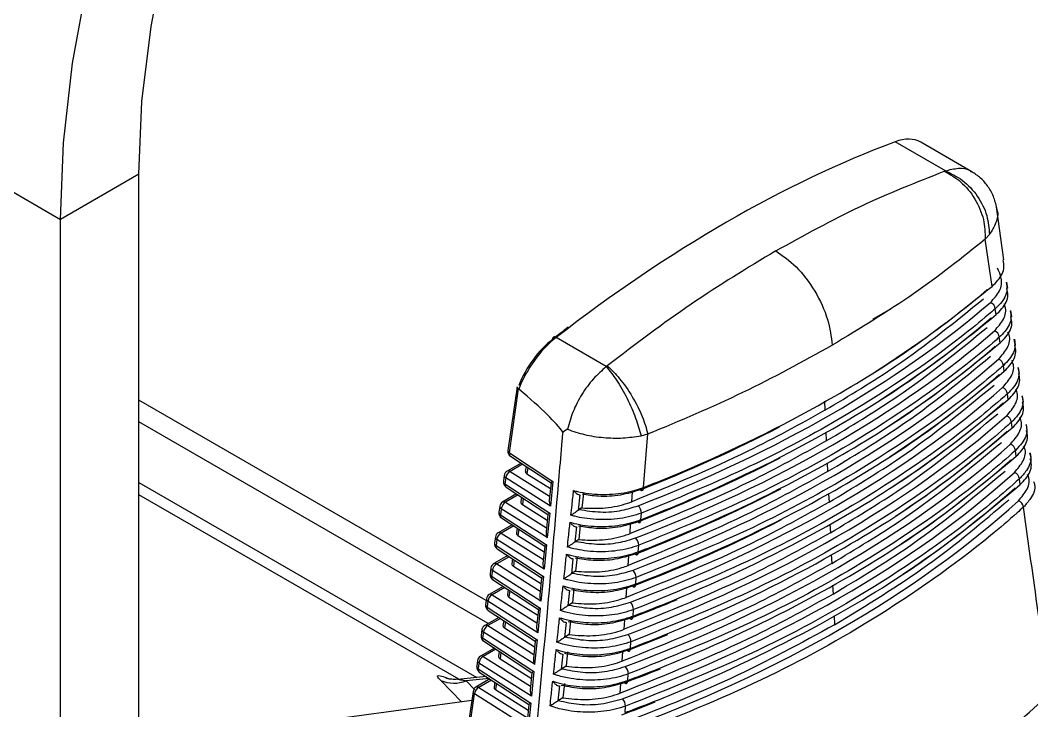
# Model space of a CAD drawing. Extents: x 16.7 to 113.1, y 4.5 to 84.5.
# Drawn here: x 79.885 to 81.601, y 14.494 to 15.666 of the extents above; entities that cross this region are included whole.
import ezdxf

# ---------------------------------------------------------------- set-up
doc = ezdxf.new("R2010")
doc.units = 0
doc.header["$MEASUREMENT"] = 0
doc.layers.add('OBJECT', color=7, linetype='CONTINUOUS')

msp = doc.modelspace()

# ---------------------------------------------------------------- linework, layer by layer
at = {"layer": 'OBJECT'}
for p, q in [((79.0698, 15.8382), (79.9537, 15.3279)), ((81.4546, 15.4102), (81.3693, 15.4595)), ((81.4995, 15.4088), (81.4128, 15.4588)), ((81.4528, 15.4096), (81.4546, 15.4102)), ((80.0866, 15.4047), (79.9537, 15.3279)), ((80.0866, 8.0781), (80.0866, 15.4047)), ((81.5539, 15.2592), (81.5416, 15.3493)), ((79.9537, 8.0014), (79.9537, 15.3279)), ((81.5292, 15.302), (81.5223, 15.2942)), ((81.5338, 15.2143), (81.5223, 15.2942)), ((81.5605, 15.211), (81.5591, 15.2214)), ((81.3627, 15.176), (81.3313, 15.1578)), ((81.5407, 15.1663), (81.5393, 15.1761)), ((81.5671, 15.1628), (81.5657, 15.1731)), ((80.8794, 15.0782), (80.7942, 15.1274)), ((81.5475, 15.1182), (81.5461, 15.128)), ((81.5737, 15.1145), (81.5723, 15.1249)), ((80.8811, 15.0796), (80.8794, 15.0782)), ((81.5544, 15.0702), (81.553, 15.0799)), ((81.5803, 15.0663), (81.5789, 15.0766)), ((80.7281, 15.0439), (80.7125, 14.9358)), ((80.715, 14.9316), (80.7307, 15.0402)), ((80.7307, 15.0402), (80.7309, 15.04)), ((80.6756, 14.6812), (80.0866, 15.0212)), ((81.2496, 15.0192), (81.2503, 15.004)), ((81.5613, 15.0221), (81.5599, 15.0319)), ((81.5869, 15.0181), (81.5855, 15.0283)), ((80.679, 14.6423), (80.0866, 14.9843)), ((81.5681, 14.9741), (81.5667, 14.9838)), ((80.8134, 14.9718), (80.8054, 14.9671)), ((81.2519, 14.9669), (81.2526, 14.952)), ((81.5936, 14.9699), (81.5922, 14.9801)), ((80.9383, 14.9609), (80.9499, 14.9638)), ((80.9426, 14.8731), (80.9499, 14.9638)), ((80.715, 14.9316), (80.7888, 14.8833)), ((81.5749, 14.9261), (81.5735, 14.9358)), ((81.6002, 14.9216), (81.5988, 14.9318)), ((80.7347, 14.9144), (80.7112, 14.9008)), ((80.7374, 14.9126), (80.7162, 14.9004)), ((80.7169, 14.926), (80.7856, 14.8811)), ((81.2542, 14.9146), (81.2549, 14.9)), ((80.7162, 14.9004), (80.7833, 14.8581)), ((80.7432, 14.9088), (80.742, 14.9007)), ((80.7461, 14.9069), (80.7445, 14.8964)), ((80.7445, 14.8964), (80.7846, 14.8712)), ((80.0866, 14.8815), (80.6598, 14.5506)), ((80.7063, 14.8936), (80.7049, 14.8835)), ((80.7089, 14.8893), (80.7074, 14.8792)), ((80.7074, 14.8792), (80.7834, 14.8296)), ((80.7846, 14.8416), (80.7089, 14.8893)), ((80.7856, 14.8811), (80.7827, 14.8515)), ((80.7888, 14.8833), (80.7846, 14.8416)), ((81.5817, 14.8781), (81.5803, 14.8878)), ((80.7272, 14.862), (80.7037, 14.8485)), ((80.7093, 14.8737), (80.7802, 14.8273)), ((80.8405, 14.8628), (80.838, 14.8383)), ((80.9229, 14.8489), (80.9239, 14.8657)), ((81.2566, 14.8623), (81.2572, 14.848)), ((80.629, 14.5477), (80.0866, 14.8608)), ((80.7299, 14.8603), (80.7086, 14.848)), ((80.7086, 14.848), (80.7779, 14.8044)), ((80.7356, 14.8565), (80.7344, 14.8484)), ((80.7385, 14.8546), (80.737, 14.8441)), ((80.737, 14.8441), (80.7793, 14.8175)), ((80.8345, 14.8603), (80.8317, 14.8344)), ((80.6988, 14.8413), (80.6973, 14.8312)), ((80.7013, 14.837), (80.6998, 14.8269)), ((80.6998, 14.8269), (80.778, 14.7758)), ((80.7793, 14.7879), (80.7013, 14.837)), ((80.7803, 14.8274), (80.7773, 14.7978)), ((80.7834, 14.8296), (80.7793, 14.7879)), ((80.838, 14.8383), (80.8335, 14.8357)), ((80.9382, 14.8185), (80.9391, 14.8296)), ((80.7196, 14.8097), (80.6961, 14.7961)), ((80.7017, 14.8214), (80.7749, 14.7736)), ((80.9197, 14.7948), (80.9207, 14.8115)), ((81.2588, 14.8107), (81.2595, 14.7961)), ((80.7223, 14.808), (80.701, 14.7957)), ((80.701, 14.7957), (80.7726, 14.7506)), ((80.7281, 14.8042), (80.7269, 14.796)), ((80.7309, 14.8023), (80.7294, 14.7917)), ((80.8286, 14.8062), (80.8259, 14.7804)), ((80.8351, 14.809), (80.8326, 14.7846)), ((80.6912, 14.7889), (80.6897, 14.7789)), ((80.6937, 14.7846), (80.6923, 14.7746)), ((80.7739, 14.7342), (80.6937, 14.7846)), ((80.7294, 14.7917), (80.7739, 14.7637)), ((80.778, 14.7758), (80.7739, 14.7342)), ((80.8326, 14.7846), (80.8276, 14.7816)), ((80.6923, 14.7746), (80.7727, 14.7221)), ((80.6942, 14.7691), (80.7695, 14.7199)), ((80.7749, 14.7737), (80.7719, 14.7441)), ((80.9337, 14.7639), (80.9347, 14.775)), ((81.2611, 14.7591), (81.2618, 14.7441)), ((80.7121, 14.7574), (80.6885, 14.7438)), ((80.7148, 14.7556), (80.6934, 14.7433)), ((80.6934, 14.7433), (80.7672, 14.6969)), ((80.7205, 14.7519), (80.7193, 14.7437)), ((80.7233, 14.75), (80.7218, 14.7394)), ((80.8228, 14.7522), (80.8201, 14.7265)), ((80.8297, 14.7553), (80.8273, 14.7308)), ((80.9165, 14.7407), (80.9175, 14.7572)), ((80.6836, 14.7366), (80.6822, 14.7266)), ((80.6861, 14.7323), (80.6847, 14.7223)), ((80.7685, 14.6804), (80.6861, 14.7323)), ((80.7218, 14.7394), (80.7685, 14.71)), ((80.8273, 14.7308), (80.8217, 14.7276)), ((80.6847, 14.7223), (80.7673, 14.6684)), ((80.6866, 14.7168), (80.7641, 14.6661)), ((80.7695, 14.7199), (80.7665, 14.6903)), ((80.7727, 14.7221), (80.7685, 14.6804)), ((80.9293, 14.7093), (80.9302, 14.7204)), ((81.2634, 14.7075), (81.2641, 14.6921)), ((80.7046, 14.7051), (80.6809, 14.6914)), ((80.7072, 14.7033), (80.6859, 14.691)), ((80.6859, 14.691), (80.7618, 14.6432)), ((80.7129, 14.6996), (80.7117, 14.6913)), ((80.7158, 14.6977), (80.7142, 14.687)), ((80.8171, 14.6982), (80.8143, 14.6726)), ((80.8243, 14.7016), (80.8219, 14.6771)), ((80.9132, 14.6866), (80.9142, 14.703)), ((80.676, 14.6842), (80.6746, 14.6743)), ((80.6785, 14.6799), (80.6771, 14.67)), ((80.7631, 14.6267), (80.6785, 14.6799)), ((80.7142, 14.687), (80.7631, 14.6563)), ((80.8219, 14.6771), (80.8158, 14.6736)), ((80.6771, 14.67), (80.7619, 14.6146)), ((80.679, 14.6645), (80.7587, 14.6124)), ((80.7641, 14.6662), (80.7611, 14.6366)), ((80.7673, 14.6684), (80.7631, 14.6267)), ((80.9248, 14.6547), (80.9257, 14.6658)), ((81.2657, 14.656), (81.2664, 14.6401)), ((80.697, 14.6527), (80.6733, 14.6391)), ((80.6997, 14.651), (80.6783, 14.6386)), ((80.6783, 14.6386), (80.7564, 14.5894)), ((80.7053, 14.6473), (80.7041, 14.639)), ((80.7082, 14.6454), (80.7066, 14.6347)), ((80.8113, 14.6442), (80.8086, 14.6187)), ((80.8189, 14.6478), (80.8165, 14.6234)), ((80.9099, 14.6324), (80.9109, 14.6487)), ((80.6685, 14.6319), (80.667, 14.622)), ((80.671, 14.6276), (80.6695, 14.6177)), ((80.7577, 14.573), (80.671, 14.6276)), ((80.7066, 14.6347), (80.7577, 14.6025)), ((80.8165, 14.6234), (80.8099, 14.6196)), ((80.6695, 14.6177), (80.7565, 14.5609)), ((80.6715, 14.6122), (80.7533, 14.5587)), ((80.7587, 14.6125), (80.7558, 14.5829)), ((80.7619, 14.6146), (80.7577, 14.573)), ((80.9203, 14.6002), (80.9212, 14.6112)), ((80.6895, 14.6004), (80.6658, 14.5867)), ((80.6922, 14.5987), (80.6707, 14.5863)), ((80.6978, 14.595), (80.6965, 14.5866)), ((80.7006, 14.5931), (80.6991, 14.5823)), ((80.8056, 14.5902), (80.8029, 14.5648)), ((80.8136, 14.5941), (80.8111, 14.5696)), ((80.9065, 14.5783), (80.9075, 14.5945)), ((80.6609, 14.5795), (80.6595, 14.5697)), ((80.6634, 14.5752), (80.662, 14.5654)), ((80.7523, 14.5192), (80.6634, 14.5752)), ((80.6707, 14.5863), (80.751, 14.5357)), ((80.6991, 14.5823), (80.7523, 14.5488)), ((80.8111, 14.5696), (80.8041, 14.5656)), ((80.6757, 14.5522), (80.6276, 14.5475)), ((80.662, 14.5654), (80.7511, 14.5072)), ((80.6639, 14.5599), (80.748, 14.5049)), ((80.7533, 14.5587), (80.7504, 14.5291)), ((80.7565, 14.5609), (80.7523, 14.5192)), ((80.9158, 14.5456), (80.9167, 14.5566)), ((80.634, 14.5091), (80.5984, 14.5458)), ((80.681, 14.5487), (80.6418, 14.5449)), ((80.6418, 14.5449), (80.6564, 14.5296)), ((80.6819, 14.5481), (80.6582, 14.5344)), ((80.6846, 14.5463), (80.6631, 14.5339)), ((80.6902, 14.5427), (80.689, 14.5343)), ((80.6931, 14.5408), (80.6915, 14.53)), ((80.7999, 14.5363), (80.7972, 14.5109)), ((80.8082, 14.5404), (80.8057, 14.5159)), ((80.903, 14.5241), (80.9041, 14.5403)), ((80.6533, 14.5271), (80.6034, 14.1822)), ((80.6059, 14.1781), (80.6558, 14.5229)), ((80.747, 14.4655), (80.6558, 14.5229)), ((80.6631, 14.5339), (80.7456, 14.482)), ((80.6915, 14.53), (80.747, 14.4951)), ((80.651, 14.5115), (80.327, 14.4673)), ((80.748, 14.505), (80.745, 14.4754)), ((80.7511, 14.5072), (80.747, 14.4655)), ((80.8057, 14.5159), (80.7983, 14.5116)), ((80.9112, 14.4911), (80.9122, 14.5021))]:
    msp.add_line(p, q, dxfattribs=at)
at = {"layer": 'OBJECT', "flags": 128}
for points in [[(79.9537, 15.3279), (79.9588, 15.458), (79.974, 15.5929), (79.9992, 15.7314), (80.0343, 15.8724), (80.0788, 16.0145), (80.1325, 16.1567), (80.1948, 16.2977), (80.2652, 16.4363), (80.3432, 16.5713), (80.428, 16.7016), (80.5189, 16.8261), (80.6152, 16.9437), (80.7161, 17.0533), (80.8206, 17.1541), (80.9279, 17.2452), (81.0371, 17.3258), (81.1473, 17.3953)], [(80.0866, 15.4047), (80.0917, 15.5277), (80.107, 15.6554), (80.1323, 15.7866), (80.1673, 15.92), (80.2119, 16.0543), (80.2654, 16.1883), (80.3274, 16.3207), (80.3973, 16.4501), (80.4744, 16.5753), (80.558, 16.6952), (80.6473, 16.8085), (80.7414, 16.9142), (80.8394, 17.0113), (80.9403, 17.0988), (81.0433, 17.1759), (81.1473, 17.2418)], [(80.7942, 15.1274), (80.7929, 15.1281), (80.7917, 15.1284), (80.7906, 15.1285), (80.7897, 15.1283), (80.789, 15.1277), (80.7885, 15.1269), (80.7883, 15.1259), (80.7884, 15.1246)], [(80.9371, 14.8692), (80.9382, 14.8684), (80.9393, 14.868), (80.9403, 14.868), (80.9411, 14.8683), (80.9418, 14.869), (80.9423, 14.8701), (80.9426, 14.8715), (80.9426, 14.8731)], [(80.9327, 14.8146), (80.9338, 14.8138), (80.9349, 14.8134), (80.9359, 14.8134), (80.9367, 14.8137), (80.9374, 14.8145), (80.9379, 14.8155), (80.9381, 14.8169), (80.9382, 14.8185)], [(80.9283, 14.76), (80.9294, 14.7593), (80.9304, 14.7588), (80.9314, 14.7588), (80.9323, 14.7592), (80.9329, 14.7599), (80.9334, 14.7609), (80.9337, 14.7623), (80.9337, 14.7639)], [(80.9238, 14.7055), (80.9249, 14.7047), (80.926, 14.7043), (80.927, 14.7042), (80.9278, 14.7046), (80.9285, 14.7053), (80.929, 14.7063), (80.9292, 14.7077), (80.9293, 14.7093)], [(80.9194, 14.6509), (80.9205, 14.6501), (80.9215, 14.6497), (80.9225, 14.6497), (80.9233, 14.65), (80.924, 14.6507), (80.9245, 14.6518), (80.9247, 14.6531), (80.9248, 14.6547)], [(80.9149, 14.5964), (80.916, 14.5956), (80.917, 14.5952), (80.918, 14.5951), (80.9188, 14.5955), (80.9195, 14.5962), (80.92, 14.5972), (80.9202, 14.5986), (80.9203, 14.6002)], [(80.6053, 14.5514), (80.6118, 14.5491), (80.6142, 14.5482)], [(80.9104, 14.5418), (80.9115, 14.5411), (80.9125, 14.5406), (80.9135, 14.5406), (80.9143, 14.5409), (80.915, 14.5416), (80.9155, 14.5427), (80.9157, 14.544), (80.9158, 14.5456)]]:
    msp.add_lwpolyline(points, dxfattribs=at)
at = {"layer": 'OBJECT'}
for centre, radius, start, end in [((81.5259, 15.1746), 0.0134, 6.4054, 67.5871), ((81.5328, 15.1265), 0.0134, 6.4382, 67.7634), ((81.5397, 15.0784), 0.0134, 6.471, 67.9393), ((81.5466, 15.0304), 0.0133, 6.5032, 68.1142), ((81.5535, 14.9823), 0.0133, 6.5364, 68.2877), ((80.7224, 14.9344), 0.01, 171.7621, 236.8281), ((80.7172, 14.9357), 0.00473, 178.9421, 242.0967), ((80.7203, 14.9303), 0.00551, 166.9684, 231.0789), ((81.5603, 14.9343), 0.0133, 6.5687, 68.4609), ((80.7162, 14.8922), 0.01, 119.9973, 171.7621), ((80.7236, 14.8875), 0.0149, 119.9838, 172.9424), ((80.7133, 14.8964), 0.00492, 54.4127, 114.9489), ((81.5671, 14.8863), 0.0133, 6.6006, 68.634), ((80.7148, 14.8821), 0.01, 171.7621, 236.8281), ((80.7095, 14.8833), 0.00458, 177.7691, 243.27), ((80.7109, 14.8934), 0.00458, 177.7592, 243.2786), ((80.7126, 14.8779), 0.00536, 165.9401, 232.1069), ((80.7087, 14.8398), 0.01, 119.9973, 171.7621), ((80.716, 14.8352), 0.0149, 119.9833, 172.9419), ((80.7057, 14.844), 0.00492, 54.4106, 114.9492), ((81.5739, 14.8383), 0.0132, 6.632, 68.8066), ((80.7072, 14.8298), 0.01, 171.7621, 236.8281), ((80.7019, 14.831), 0.00458, 177.769, 243.2699), ((80.7033, 14.8411), 0.00458, 177.7588, 243.2786), ((80.705, 14.8256), 0.00536, 165.94, 232.1071), ((80.9202, 14.8287), 0.0189, 2.6797, 44.9349), ((80.7011, 14.7875), 0.01, 119.9973, 171.7621), ((80.7084, 14.7828), 0.0149, 119.9829, 172.9433), ((80.6982, 14.7917), 0.00492, 54.4109, 114.9507), ((80.6996, 14.7775), 0.01, 171.7621, 236.8281), ((80.6943, 14.7787), 0.00458, 177.7677, 243.2712), ((80.6958, 14.7887), 0.00458, 177.7673, 243.2707), ((80.9157, 14.7741), 0.019, 2.6506, 44.7096), ((80.6975, 14.7733), 0.00536, 165.9427, 232.1039), ((80.6935, 14.7351), 0.01, 119.9973, 171.7621), ((80.7009, 14.7305), 0.0149, 119.9834, 172.9417), ((80.6906, 14.7393), 0.00492, 54.4093, 114.9508), ((80.6921, 14.7252), 0.01, 171.7621, 236.8281), ((80.6867, 14.7264), 0.00458, 177.7669, 243.2719), ((80.6882, 14.7364), 0.00458, 177.7592, 243.2776), ((80.9111, 14.7195), 0.0191, 2.6223, 44.4843), ((80.6899, 14.721), 0.00536, 165.9426, 232.1041), ((80.6859, 14.6828), 0.01, 119.9973, 171.7621), ((80.6933, 14.6781), 0.0149, 119.9827, 172.9434), ((80.683, 14.687), 0.00492, 54.4107, 114.9508), ((80.6845, 14.6729), 0.01, 171.7621, 236.8281), ((80.6792, 14.6741), 0.00458, 177.7673, 243.2696), ((80.6806, 14.684), 0.00458, 177.7673, 243.2708), ((80.9065, 14.6649), 0.0192, 2.5926, 44.2598), ((80.6823, 14.6687), 0.00536, 165.9457, 232.103), ((80.6783, 14.6304), 0.01, 119.9973, 171.7621), ((80.6857, 14.6258), 0.0149, 119.9836, 172.9425), ((80.6754, 14.6346), 0.00492, 54.4105, 114.951), ((80.6769, 14.6206), 0.01, 171.7621, 236.8281), ((80.6716, 14.6218), 0.00458, 177.7673, 243.2695), ((80.673, 14.6317), 0.00458, 177.7592, 243.2777), ((80.902, 14.6104), 0.0193, 2.564, 44.0347), ((80.6747, 14.6164), 0.00536, 165.9454, 232.1033), ((80.6708, 14.5781), 0.01, 119.9973, 171.7621), ((80.6678, 14.5823), 0.00492, 54.4101, 114.9503), ((80.6694, 14.5683), 0.01, 171.7621, 236.8281), ((80.664, 14.5695), 0.00458, 177.7659, 243.271), ((80.6655, 14.5793), 0.00458, 177.7654, 243.2715), ((80.6781, 14.5734), 0.0149, 119.9834, 172.9416), ((80.8974, 14.5558), 0.0194, 2.5355, 43.8095), ((80.6672, 14.5641), 0.00536, 165.945, 232.1037), ((80.6212, 14.6001), 0.059, 247.2652, 290.4591), ((80.6259, 14.5869), 0.041, 239.981, 251.1069), ((80.6632, 14.5257), 0.01, 119.9973, 171.7621), ((80.6579, 14.527), 0.00458, 177.7668, 243.2714), ((80.6705, 14.5211), 0.0149, 119.9827, 172.9434), ((80.6603, 14.5299), 0.00492, 54.4106, 114.951), ((80.4909, 15.7349), 1.664, 303.0242, 313.2654), ((80.8927, 14.5012), 0.0194, 2.5072, 43.5848)]:
    msp.add_arc(centre, radius, start, end, dxfattribs=at)
for centre, major_axis, ratio, start_param, end_param in [((81.3499, 15.3566), (0.0641, 0.1015), 0.548826, 0.021956, 0.625519), ((80.9995, 13.534), (1.2089, 1.8994), 0.546317, 0.627208, 0.990716), ((79.7079, 15.9031), (2.1942, 0.0164), 0.572227, 5.542671, 5.684292), ((79.7093, 15.9091), (2.1948, -0.0167), 0.582304, 5.308542, 5.695912), ((79.7079, 15.8525), (2.1974, 0.0165), 0.572227, 5.547323, 5.687706), ((80.9924, 13.5385), (1.2039, 1.8907), 0.546175, 0.974099, 0.99081), ((79.7094, 15.8584), (2.1981, -0.0168), 0.582304, 5.30513, 5.699324), ((80.7984, 15.0467), (0.0591, 0.0928), 0.546175, 0.99081, 1.912344), ((80.8055, 15.0422), (0.0641, 0.1015), 0.548826, 0.989027, 1.925648), ((79.7079, 15.8019), (2.2007, 0.0165), 0.572227, 5.554251, 5.691111), ((79.7094, 15.8078), (2.2013, -0.0168), 0.582304, 5.301726, 5.702727), ((79.7079, 15.7513), (2.2039, 0.0165), 0.572227, 5.555932, 5.694508), ((79.2757, 15.9254), (1.5341, -0.9737), 0.051031, 0.114776, 0.355889), ((79.7094, 15.7572), (2.2046, -0.0168), 0.582304, 5.298331, 5.706122), ((79.7079, 15.7006), (2.2072, 0.0165), 0.572227, 5.557569, 5.697897), ((79.7094, 15.7066), (2.2078, -0.0168), 0.582304, 5.294944, 5.709509), ((79.7079, 15.9031), (2.1942, 0.0164), 0.572227, 5.302708, 5.439511), ((79.7079, 15.65), (2.2104, 0.0166), 0.572227, 5.559057, 5.701278), ((79.7094, 15.6559), (2.2111, -0.0169), 0.582304, 5.291565, 5.712888), ((79.7079, 15.8525), (2.1974, 0.0165), 0.572227, 5.299295, 5.43861), ((79.7079, 15.5994), (2.2137, 0.0166), 0.572227, 5.564473, 5.704651), ((80.7521, 14.9003), (0.0101, 0.0001), 0.568011, 3.052688, 3.862555), ((79.7094, 15.6053), (2.2143, -0.0169), 0.582304, 5.288194, 5.716259), ((80.7962, 14.8861), (0.0105, 0.005), 0.072045, 2.310772, 3.097861), ((79.7079, 15.8019), (2.2007, 0.0165), 0.572227, 5.295889, 5.438034), ((79.7079, 15.5488), (2.2169, 0.0166), 0.572227, 5.564439, 5.708015), ((80.7445, 14.848), (0.0101, 0.0001), 0.568011, 3.052688, 3.862555), ((80.792, 14.8445), (-0.0062, 0.0127), 0.559439, 0.734808, 1.521897), ((79.7094, 15.5547), (2.2176, -0.0169), 0.582304, 5.284831, 5.719622), ((80.7908, 14.8324), (0.0105, 0.005), 0.072045, 2.310772, 3.097861), ((79.7079, 15.7513), (2.2039, 0.0165), 0.572227, 5.292492, 5.437634), ((80.7369, 14.7956), (0.0101, 0.0001), 0.568011, 3.052688, 3.862555), ((80.7866, 14.7907), (-0.0062, 0.0127), 0.559439, 0.734808, 1.521897), ((80.7854, 14.7787), (0.0105, 0.005), 0.072045, 2.310772, 3.097861), ((80.7293, 14.7433), (0.0101, 0.0001), 0.568011, 3.052688, 3.862555), ((80.7812, 14.737), (-0.0062, 0.0127), 0.559439, 0.734808, 1.521897), ((80.78, 14.7249), (0.0105, 0.005), 0.072045, 2.310772, 3.097861), ((80.7218, 14.6909), (0.0101, 0.0001), 0.568011, 3.052688, 3.862555), ((80.7759, 14.6833), (-0.0062, 0.0127), 0.559439, 0.734808, 1.521897), ((79.7079, 15.7006), (2.2072, 0.0165), 0.572227, 5.289103, 5.333236), ((80.7747, 14.6712), (0.0105, 0.005), 0.072045, 2.310772, 3.097861), ((80.7142, 14.6386), (0.0101, 0.0001), 0.568011, 3.052688, 3.862555), ((80.7705, 14.6295), (-0.0062, 0.0127), 0.559439, 0.734808, 1.521897), ((79.7079, 15.65), (2.2104, 0.0166), 0.572227, 5.285722, 5.323551), ((80.7693, 14.6175), (0.0105, 0.005), 0.072045, 2.310772, 3.097861), ((80.7066, 14.5862), (0.0101, 0.0001), 0.568011, 3.052688, 3.862555), ((80.7651, 14.5758), (-0.0062, 0.0127), 0.559439, 0.734808, 1.521897), ((80.7639, 14.5637), (0.0105, 0.005), 0.072045, 2.310772, 3.097861), ((79.7079, 15.5994), (2.2137, 0.0166), 0.572227, 5.28235, 5.315572), ((80.699, 14.5339), (0.0101, 0.0001), 0.568011, 3.052688, 3.862555), ((80.7597, 14.5221), (-0.0062, 0.0127), 0.559439, 0.734808, 1.521897), ((80.7585, 14.51), (0.0105, 0.005), 0.072045, 2.310772, 3.097861), ((79.7079, 15.5488), (2.2169, 0.0166), 0.572227, 5.278985, 5.309616)]:
    msp.add_ellipse(centre, major_axis=major_axis, ratio=ratio, start_param=start_param, end_param=end_param, dxfattribs=at)
for points, knots in [([(81.4546, 15.4102), (81.462, 15.4121), (81.4769, 15.4159), (81.492, 15.4141), (81.4979, 15.4091), (81.4989, 15.4083)], [0, 0, 0, 0, 0.454567, 0.909134, 1, 1, 1, 1]), ([(81.4546, 15.4102), (81.4645, 15.4055), (81.4852, 15.3956), (81.5102, 15.3681), (81.5269, 15.3351), (81.5285, 15.3128), (81.5292, 15.302)], [0, 0, 0, 0, 0.2415611, 0.4999999, 0.7584385, 1, 1, 1, 1]), ([(81.167, 15.2745), (81.2149, 15.3009), (81.3108, 15.3537), (81.4055, 15.391), (81.4528, 15.4096)], [0, 0, 0, 0, 0.5, 1, 1, 1, 1]), ([(81.4528, 15.4096), (81.4624, 15.4043), (81.4822, 15.3931), (81.506, 15.3634), (81.5212, 15.3283), (81.5219, 15.3053), (81.5223, 15.2942)], [0, 0, 0, 0, 0.24117, 0.5, 0.75883, 1, 1, 1, 1]), ([(81.5422, 15.3446), (81.5408, 15.3514), (81.538, 15.3649), (81.5281, 15.383), (81.5153, 15.3983), (81.5045, 15.4054), (81.4993, 15.4089)], [0, 0, 0, 0, 0.258945, 0.516514, 0.76554, 1, 1, 1, 1]), ([(81.542, 15.3445), (81.5421, 15.3441), (81.5446, 15.3371), (81.5415, 15.3221), (81.5333, 15.3087), (81.5292, 15.302)], [0, 0, 0, 0, 0.031421, 0.515711, 1, 1, 1, 1]), ([(81.5223, 15.2942), (81.4829, 15.2628), (81.4036, 15.1996), (81.3099, 15.143), (81.2626, 15.1145)], [0, 0, 0, 0, 0.496376, 1, 1, 1, 1]), ([(81.167, 15.2745), (81.119, 15.2456), (81.0232, 15.1877), (80.9285, 15.1156), (80.8811, 15.0796)], [0, 0, 0, 0, 0.5, 1, 1, 1, 1]), ([(81.167, 15.2745), (81.1787, 15.2663), (81.2029, 15.2493), (81.2345, 15.207), (81.2569, 15.1589), (81.2608, 15.1289), (81.2626, 15.1145)], [0, 0, 0, 0, 0.240773, 0.5, 0.759227, 1, 1, 1, 1]), ([(81.5338, 15.2143), (81.5372, 15.2177), (81.5475, 15.2278), (81.5558, 15.2434), (81.5532, 15.2551), (81.5524, 15.259)], [0, 0, 0, 0, 0.247467, 0.747582, 1, 1, 1, 1]), ([(81.531, 15.187), (81.5369, 15.1933), (81.5487, 15.2061), (81.5517, 15.227), (81.5456, 15.2396), (81.5429, 15.2452)], [0, 0, 0, 0, 0.3561452, 0.712376, 1, 1, 1, 1]), ([(80.9426, 14.8731), (80.9481, 14.8752), (80.9757, 14.8861), (81.0897, 14.9335), (81.2441, 15.0109), (81.4113, 15.116), (81.4929, 15.1815), (81.5338, 15.2143)], [0, 0, 0, 0, 0.023792, 0.118973, 0.500647, 0.750324, 1, 1, 1, 1]), ([(81.5577, 15.2212), (81.5585, 15.2167), (81.5609, 15.2044), (81.5522, 15.1887), (81.5423, 15.179), (81.5393, 15.1761)], [0, 0, 0, 0, 0.283128, 0.780256, 1, 1, 1, 1]), ([(81.5407, 15.1663), (81.5441, 15.1696), (81.5543, 15.1797), (81.5626, 15.1954), (81.5599, 15.207), (81.559, 15.2108)], [0, 0, 0, 0, 0.248572, 0.750916, 1, 1, 1, 1]), ([(81.2503, 15.004), (81.2913, 15.0287), (81.3894, 15.0877), (81.4716, 15.1544), (81.5194, 15.1933)], [0, 0, 0, 0, 0.418548, 1, 1, 1, 1]), ([(81.5393, 15.1761), (81.5355, 15.1729), (81.5168, 15.1569), (81.4354, 15.0908), (81.3006, 15.0004), (81.1153, 14.902), (80.9978, 14.8537), (80.9391, 14.8296)], [0, 0, 0, 0, 0.02343, 0.117165, 0.493038, 0.746519, 1, 1, 1, 1]), ([(81.5379, 15.1389), (81.5436, 15.1453), (81.5551, 15.158), (81.5587, 15.1747), (81.5549, 15.1832), (81.5542, 15.1848)], [0, 0, 0, 0, 0.449601, 0.89931, 1, 1, 1, 1]), ([(81.5643, 15.1729), (81.5652, 15.1688), (81.5677, 15.1569), (81.5595, 15.1412), (81.5494, 15.1312), (81.5461, 15.128)], [0, 0, 0, 0, 0.260633, 0.759996, 1, 1, 1, 1]), ([(80.9382, 14.8185), (80.9437, 14.8206), (80.9713, 14.8314), (81.0856, 14.8786), (81.2426, 14.9567), (81.4139, 15.064), (81.4984, 15.1322), (81.5407, 15.1663)], [0, 0, 0, 0, 0.023339, 0.116711, 0.491126, 0.745563, 1, 1, 1, 1]), ([(81.5475, 15.1182), (81.5509, 15.1216), (81.5611, 15.1317), (81.5692, 15.1473), (81.5666, 15.1588), (81.5657, 15.1626)], [0, 0, 0, 0, 0.249743, 0.754445, 1, 1, 1, 1]), ([(81.2526, 14.952), (81.2936, 14.9767), (81.3932, 15.0366), (81.4764, 15.1045), (81.5253, 15.1445)], [0, 0, 0, 0, 0.4117552, 1, 1, 1, 1]), ([(81.5448, 15.0908), (81.5504, 15.0972), (81.5618, 15.1099), (81.5655, 15.1266), (81.5615, 15.135), (81.5608, 15.1365)], [0, 0, 0, 0, 0.452208, 0.904525, 1, 1, 1, 1]), ([(81.5461, 15.128), (81.5424, 15.1248), (81.5238, 15.1088), (81.4428, 15.0425), (81.3067, 14.9506), (81.1178, 14.8499), (80.9957, 14.8), (80.9347, 14.775)], [0, 0, 0, 0, 0.022991, 0.114968, 0.483793, 0.741897, 1, 1, 1, 1]), ([(81.5709, 15.1247), (81.5718, 15.121), (81.5745, 15.1094), (81.5667, 15.0937), (81.5565, 15.0835), (81.553, 15.0799)], [0, 0, 0, 0, 0.238245, 0.739978, 1, 1, 1, 1]), ([(80.9337, 14.7639), (80.9393, 14.766), (80.967, 14.7768), (81.0815, 14.8237), (81.241, 14.9025), (81.4164, 15.0119), (81.5038, 15.0828), (81.5475, 15.1182)], [0, 0, 0, 0, 0.022904, 0.114532, 0.481956, 0.740978, 1, 1, 1, 1]), ([(80.9499, 14.9638), (81.0047, 14.9867), (81.1149, 15.033), (81.2132, 15.0872), (81.2626, 15.1145)], [0, 0, 0, 0, 0.496376, 1, 1, 1, 1]), ([(81.5544, 15.0702), (81.5578, 15.0735), (81.5679, 15.0837), (81.5759, 15.0992), (81.5732, 15.1106), (81.5723, 15.1143)], [0, 0, 0, 0, 0.250979, 0.758175, 1, 1, 1, 1]), ([(81.2549, 14.9), (81.2959, 14.9247), (81.397, 14.9855), (81.4813, 15.0546), (81.5314, 15.0957)], [0, 0, 0, 0, 0.405259, 1, 1, 1, 1]), ([(81.5516, 15.0428), (81.5572, 15.0491), (81.5685, 15.0619), (81.5722, 15.0785), (81.5681, 15.0868), (81.5674, 15.0882)], [0, 0, 0, 0, 0.454762, 0.909635, 1, 1, 1, 1]), ([(80.8794, 15.0782), (80.8719, 15.0715), (80.8568, 15.0582), (80.8374, 15.0314), (80.8219, 15.0019), (80.8163, 14.9818), (80.8134, 14.9718)], [0, 0, 0, 0, 0.25, 0.5, 0.75, 1, 1, 1, 1]), ([(80.8794, 15.0782), (80.8852, 15.071), (80.8971, 15.0562), (80.915, 15.0245), (80.93, 14.9906), (80.9356, 14.9705), (80.9383, 14.9609)], [0, 0, 0, 0, 0.2415611, 0.4999999, 0.7584385, 1, 1, 1, 1]), ([(80.8811, 15.0796), (80.8881, 15.0727), (80.9027, 15.0586), (80.924, 15.0274), (80.9414, 14.9936), (80.9472, 14.9735), (80.9499, 14.9638)], [0, 0, 0, 0, 0.24117, 0.5, 0.75883, 1, 1, 1, 1]), ([(80.9293, 14.7093), (80.9348, 14.7114), (80.9626, 14.7221), (81.0774, 14.7689), (81.2394, 14.8483), (81.419, 14.9599), (81.5093, 15.0334), (81.5544, 15.0702)], [0, 0, 0, 0, 0.022484, 0.112433, 0.473119, 0.73656, 1, 1, 1, 1]), ([(81.553, 15.0799), (81.5493, 15.0767), (81.5308, 15.0607), (81.4502, 14.9942), (81.3129, 14.9009), (81.1203, 14.7977), (80.9936, 14.7462), (80.9302, 14.7204)], [0, 0, 0, 0, 0.022568, 0.112852, 0.474885, 0.737443, 1, 1, 1, 1]), ([(81.5776, 15.0764), (81.5785, 15.0731), (81.5813, 15.0619), (81.5738, 15.0463), (81.5635, 15.0357), (81.5599, 15.0319)], [0, 0, 0, 0, 0.215932, 0.720177, 1, 1, 1, 1]), ([(81.5613, 15.0221), (81.5646, 15.0255), (81.5747, 15.0357), (81.5826, 15.0511), (81.5798, 15.0625), (81.5789, 15.0661)], [0, 0, 0, 0, 0.252286, 0.762115, 1, 1, 1, 1]), ([(80.7307, 15.0402), (80.73, 15.0407), (80.7287, 15.0417), (80.728, 15.0431), (80.7282, 15.0437), (80.7282, 15.0439)], [0, 0, 0, 0, 0.411333, 0.822571, 1, 1, 1, 1]), ([(81.2572, 14.848), (81.2982, 14.8727), (81.4009, 14.9345), (81.4862, 15.0047), (81.5374, 15.0469)], [0, 0, 0, 0, 0.399041, 1, 1, 1, 1]), ([(81.5584, 14.9947), (81.564, 15.0011), (81.5751, 15.0139), (81.5789, 15.0304), (81.5747, 15.0386), (81.5741, 15.0399)], [0, 0, 0, 0, 0.457268, 0.914646, 1, 1, 1, 1]), ([(80.9248, 14.6547), (80.9304, 14.6569), (80.9582, 14.6675), (81.0733, 14.714), (81.2379, 14.7942), (81.4216, 14.9078), (81.5147, 14.984), (81.5613, 15.0221)], [0, 0, 0, 0, 0.022079, 0.110408, 0.464597, 0.732298, 1, 1, 1, 1]), ([(81.5599, 15.0319), (81.5562, 15.0287), (81.5378, 15.0126), (81.4575, 14.946), (81.3191, 14.8511), (81.1229, 14.7456), (80.9914, 14.6924), (80.9257, 14.6658)], [0, 0, 0, 0, 0.02216, 0.110812, 0.466297, 0.733148, 1, 1, 1, 1]), ([(81.5843, 15.0281), (81.5851, 15.0252), (81.5881, 15.0144), (81.5809, 14.9988), (81.5706, 14.9879), (81.5667, 14.9838)], [0, 0, 0, 0, 0.193665, 0.700565, 1, 1, 1, 1]), ([(81.5681, 14.9741), (81.5714, 14.9775), (81.5814, 14.9877), (81.5892, 15.0031), (81.5864, 15.0144), (81.5856, 15.0179)], [0, 0, 0, 0, 0.253663, 0.766271, 1, 1, 1, 1]), ([(81.2503, 15.004), (81.2075, 14.9803), (81.1054, 14.9237), (80.99, 14.8764), (80.9229, 14.8489)], [0, 0, 0, 0, 0.418548, 1, 1, 1, 1]), ([(81.2595, 14.7961), (81.3005, 14.8207), (81.4047, 14.8834), (81.4911, 14.9549), (81.5435, 14.9982)], [0, 0, 0, 0, 0.393082, 1, 1, 1, 1]), ([(81.5667, 14.9838), (81.563, 14.9806), (81.5447, 14.9645), (81.4649, 14.8977), (81.3253, 14.8014), (81.1254, 14.6935), (80.9893, 14.6386), (80.9212, 14.6112)], [0, 0, 0, 0, 0.021766, 0.108843, 0.45801, 0.729005, 1, 1, 1, 1]), ([(81.5652, 14.9467), (81.5707, 14.953), (81.5818, 14.9658), (81.5855, 14.9823), (81.5813, 14.9904), (81.5807, 14.9916)], [0, 0, 0, 0, 0.459731, 0.91957, 1, 1, 1, 1]), ([(80.8054, 14.9671), (80.8049, 14.9621), (80.8028, 14.9372), (80.7939, 14.8328), (80.7767, 14.6319), (80.7596, 14.4519), (80.7501, 14.3509)], [0, 0, 0, 0, 0.024148, 0.120739, 0.507103, 1, 1, 1, 1]), ([(80.8134, 14.9718), (80.8229, 14.9685), (80.8419, 14.962), (80.8747, 14.9572), (80.9079, 14.9562), (80.9282, 14.9593), (80.9383, 14.9609)], [0, 0, 0, 0, 0.2500001, 0.4999998, 0.7500003, 1, 1, 1, 1]), ([(80.9203, 14.6002), (80.9259, 14.6023), (80.9537, 14.6129), (81.0691, 14.6592), (81.2363, 14.74), (81.4242, 14.8558), (81.5201, 14.9347), (81.5681, 14.9741)], [0, 0, 0, 0, 0.021688, 0.108455, 0.456373, 0.728187, 1, 1, 1, 1]), ([(81.5909, 14.9799), (81.5917, 14.9773), (81.5948, 14.9669), (81.588, 14.9513), (81.5775, 14.9401), (81.5735, 14.9358)], [0, 0, 0, 0, 0.171408, 0.681117, 1, 1, 1, 1]), ([(81.5749, 14.9261), (81.5782, 14.9295), (81.5882, 14.9397), (81.5958, 14.955), (81.593, 14.9662), (81.5922, 14.9696)], [0, 0, 0, 0, 0.255114, 0.770648, 1, 1, 1, 1]), ([(81.2526, 14.952), (81.2099, 14.9283), (81.1062, 14.8709), (80.9888, 14.823), (80.9197, 14.7948)], [0, 0, 0, 0, 0.411755, 1, 1, 1, 1]), ([(81.2618, 14.7441), (81.3028, 14.7688), (81.4086, 14.8324), (81.4961, 14.905), (81.5496, 14.9496)], [0, 0, 0, 0, 0.387367, 1, 1, 1, 1]), ([(81.5735, 14.9358), (81.5699, 14.9326), (81.5517, 14.9164), (81.4722, 14.8495), (81.3315, 14.7516), (81.1279, 14.6413), (80.9871, 14.5849), (80.9167, 14.5566)], [0, 0, 0, 0, 0.021386, 0.106942, 0.450009, 0.725005, 1, 1, 1, 1]), ([(81.572, 14.8986), (81.5774, 14.905), (81.5884, 14.9178), (81.5922, 14.9342), (81.5879, 14.9422), (81.5873, 14.9434)], [0, 0, 0, 0, 0.462151, 0.924412, 1, 1, 1, 1]), ([(81.5976, 14.9316), (81.5984, 14.9294), (81.6015, 14.9194), (81.595, 14.9038), (81.5845, 14.8923), (81.5803, 14.8878)], [0, 0, 0, 0, 0.149135, 0.6618087, 1, 1, 1, 1]), ([(80.9158, 14.5456), (80.9214, 14.5477), (80.9493, 14.5583), (81.065, 14.6043), (81.2347, 14.6858), (81.4268, 14.8037), (81.5255, 14.8853), (81.5749, 14.9261)], [0, 0, 0, 0, 0.021311, 0.106568, 0.448432, 0.724216, 1, 1, 1, 1]), ([(81.5817, 14.8781), (81.5849, 14.8815), (81.5949, 14.8918), (81.6024, 14.907), (81.5996, 14.9181), (81.5987, 14.9214)], [0, 0, 0, 0, 0.256641, 0.775256, 1, 1, 1, 1]), ([(81.2549, 14.9), (81.2122, 14.8764), (81.1069, 14.818), (80.9875, 14.7696), (80.9165, 14.7407)], [0, 0, 0, 0, 0.405259, 1, 1, 1, 1]), ([(81.2641, 14.6921), (81.3051, 14.7168), (81.4126, 14.7814), (81.5011, 14.8552), (81.5558, 14.9009)], [0, 0, 0, 0, 0.38188, 1, 1, 1, 1]), ([(80.9112, 14.4911), (80.9168, 14.4932), (80.9448, 14.5037), (81.0608, 14.5495), (81.2331, 14.6317), (81.4294, 14.7516), (81.5309, 14.836), (81.5817, 14.8781)], [0, 0, 0, 0, 0.020947, 0.104745, 0.44076, 0.72038, 1, 1, 1, 1]), ([(81.5803, 14.8878), (81.5767, 14.8846), (81.5586, 14.8683), (81.4795, 14.8013), (81.3376, 14.7019), (81.1305, 14.5891), (80.9849, 14.5311), (80.9122, 14.5021)], [0, 0, 0, 0, 0.021019, 0.105106, 0.44228, 0.72114, 1, 1, 1, 1]), ([(81.5787, 14.8506), (81.5841, 14.857), (81.595, 14.8698), (81.5988, 14.8862), (81.5944, 14.8941), (81.5938, 14.8951)], [0, 0, 0, 0, 0.464534, 0.929177, 1, 1, 1, 1]), ([(81.6043, 14.8834), (81.605, 14.8815), (81.6082, 14.8719), (81.602, 14.8563), (81.5914, 14.8446), (81.5871, 14.8398)], [0, 0, 0, 0, 0.126813, 0.642616, 1, 1, 1, 1]), ([(80.8193, 14.826), (80.82, 14.8317), (80.8215, 14.8457), (80.8231, 14.8596), (80.824, 14.8678)], [0, 0, 0, 0, 0.412317, 1, 1, 1, 1]), ([(80.824, 14.8678), (80.8261, 14.8672), (80.8344, 14.8651), (80.856, 14.8614), (80.8901, 14.8606), (80.9219, 14.8658), (80.938, 14.8714), (80.9426, 14.8731)], [0, 0, 0, 0, 0.057677, 0.219413, 0.543377, 0.867764, 1, 1, 1, 1]), ([(80.824, 14.8678), (80.824, 14.8678), (80.8243, 14.8674), (80.8258, 14.8655), (80.8284, 14.8629), (80.8318, 14.8607), (80.8337, 14.8604), (80.8345, 14.8603)], [0, 0, 0, 0, 0.008656, 0.099994, 0.471209, 0.763081, 1, 1, 1, 1]), ([(80.9371, 14.8692), (80.9261, 14.8657), (80.9041, 14.8588), (80.8687, 14.8569), (80.8474, 14.8601), (80.8382, 14.8615)], [0, 0, 0, 0, 0.361189, 0.722456, 1, 1, 1, 1]), ([(80.838, 14.8383), (80.8515, 14.8378), (80.8785, 14.8368), (80.907, 14.8431), (80.9206, 14.8481), (80.9229, 14.8489)], [0, 0, 0, 0, 0.453825, 0.907587, 1, 1, 1, 1]), ([(81.2572, 14.848), (81.2145, 14.8244), (81.1076, 14.7651), (80.9862, 14.7161), (80.9132, 14.6866)], [0, 0, 0, 0, 0.399041, 1, 1, 1, 1]), ([(81.2664, 14.6401), (81.3207, 14.6732), (81.4291, 14.7392), (81.5177, 14.8146), (81.562, 14.8523)], [0, 0, 0, 0, 0.500491, 1, 1, 1, 1]), ([(80.8317, 14.8344), (80.8308, 14.8337), (80.8287, 14.832), (80.8247, 14.8292), (80.8215, 14.8272), (80.8197, 14.8262), (80.8193, 14.826), (80.8193, 14.826)], [0, 0, 0, 0, 0.229447, 0.521601, 0.905448, 0.991712, 1, 1, 1, 1]), ([(80.9391, 14.8296), (80.9334, 14.8277), (80.916, 14.8218), (80.8826, 14.8173), (80.8494, 14.8192), (80.8289, 14.8233), (80.8215, 14.8254), (80.8193, 14.826)], [0, 0, 0, 0, 0.16013, 0.483001, 0.805363, 0.942123, 1, 1, 1, 1]), ([(80.8317, 14.8344), (80.8319, 14.8346), (80.8325, 14.8351), (80.8331, 14.8354), (80.8335, 14.8357)], [0, 0, 0, 0, 0.349943, 1, 1, 1, 1]), ([(80.8335, 14.8357), (80.8455, 14.8338), (80.8693, 14.83), (80.9049, 14.8329), (80.9246, 14.8392), (80.9336, 14.8421)], [0, 0, 0, 0, 0.352894, 0.705727, 1, 1, 1, 1]), ([(81.5871, 14.8398), (81.5835, 14.8365), (81.5655, 14.8203), (81.4868, 14.753), (81.3438, 14.6522), (81.133, 14.537), (80.9828, 14.4773), (80.9076, 14.4475)], [0, 0, 0, 0, 0.020664, 0.103331, 0.434809, 0.717404, 1, 1, 1, 1]), ([(81.6313, 14.5232), (81.6228, 14.5845), (81.6081, 14.69), (81.5933, 14.7956), (81.5871, 14.8398)], [0, 0, 0, 0, 0.581449, 1, 1, 1, 1]), ([(80.8134, 14.772), (80.814, 14.7778), (80.8155, 14.7917), (80.8171, 14.8057), (80.818, 14.8139)], [0, 0, 0, 0, 0.412356, 1, 1, 1, 1]), ([(80.818, 14.8139), (80.8202, 14.8133), (80.8284, 14.8111), (80.85, 14.8072), (80.884, 14.806), (80.9164, 14.811), (80.9331, 14.8167), (80.9382, 14.8185)], [0, 0, 0, 0, 0.057936, 0.217495, 0.537029, 0.856977, 1, 1, 1, 1]), ([(80.818, 14.8139), (80.818, 14.8138), (80.8184, 14.8133), (80.8199, 14.8114), (80.8226, 14.8088), (80.826, 14.8066), (80.8278, 14.8064), (80.8286, 14.8062)], [0, 0, 0, 0, 0.008544, 0.122922, 0.485789, 0.769314, 1, 1, 1, 1]), ([(80.9327, 14.8146), (80.9217, 14.8112), (80.8997, 14.8043), (80.8636, 14.8024), (80.8419, 14.8058), (80.8322, 14.8074)], [0, 0, 0, 0, 0.355595, 0.711267, 1, 1, 1, 1]), ([(80.8326, 14.7846), (80.8461, 14.7839), (80.8731, 14.7826), (80.9025, 14.7887), (80.9168, 14.7938), (80.9197, 14.7948)], [0, 0, 0, 0, 0.442846, 0.88563, 1, 1, 1, 1]), ([(81.2595, 14.7961), (81.2168, 14.7724), (81.1082, 14.7123), (80.9848, 14.6626), (80.9099, 14.6324)], [0, 0, 0, 0, 0.393082, 1, 1, 1, 1]), ([(80.8259, 14.7804), (80.825, 14.7797), (80.8229, 14.7781), (80.819, 14.7754), (80.8157, 14.7734), (80.8138, 14.7723), (80.8134, 14.772), (80.8134, 14.772)], [0, 0, 0, 0, 0.223274, 0.50628, 0.880296, 0.991803, 1, 1, 1, 1]), ([(80.8259, 14.7804), (80.826, 14.7806), (80.8266, 14.781), (80.8272, 14.7814), (80.8276, 14.7816)], [0, 0, 0, 0, 0.324166, 1, 1, 1, 1]), ([(80.8276, 14.7816), (80.8395, 14.7796), (80.8632, 14.7756), (80.8994, 14.7782), (80.9197, 14.7845), (80.9292, 14.7875)], [0, 0, 0, 0, 0.347531, 0.695003, 1, 1, 1, 1]), ([(80.8074, 14.7181), (80.8081, 14.7239), (80.8096, 14.7378), (80.8111, 14.7517), (80.812, 14.7599)], [0, 0, 0, 0, 0.4123942, 1, 1, 1, 1]), ([(80.812, 14.7599), (80.8142, 14.7593), (80.8225, 14.757), (80.8439, 14.7529), (80.8779, 14.7514), (80.911, 14.7562), (80.9281, 14.762), (80.9337, 14.7639)], [0, 0, 0, 0, 0.058199, 0.215687, 0.531014, 0.846742, 1, 1, 1, 1]), ([(80.812, 14.7599), (80.812, 14.7599), (80.8125, 14.7593), (80.8141, 14.7573), (80.8169, 14.7546), (80.8202, 14.7525), (80.822, 14.7523), (80.8228, 14.7522)], [0, 0, 0, 0, 0.008444, 0.1450485, 0.4996938, 0.7752311, 1, 1, 1, 1]), ([(80.9347, 14.775), (80.9289, 14.7731), (80.9115, 14.7673), (80.8781, 14.7628), (80.8444, 14.7648), (80.8234, 14.7691), (80.8156, 14.7714), (80.8134, 14.772)], [0, 0, 0, 0, 0.158035, 0.476676, 0.794816, 0.94186, 1, 1, 1, 1]), ([(80.9283, 14.76), (80.9172, 14.7566), (80.8952, 14.7498), (80.8586, 14.7479), (80.8365, 14.7516), (80.8263, 14.7533)], [0, 0, 0, 0, 0.350316, 0.700707, 1, 1, 1, 1]), ([(81.2618, 14.7441), (81.2191, 14.7204), (81.1089, 14.6594), (80.9834, 14.6091), (80.9065, 14.5783)], [0, 0, 0, 0, 0.387367, 1, 1, 1, 1]), ([(80.8201, 14.7265), (80.8192, 14.7258), (80.8172, 14.7243), (80.8133, 14.7216), (80.81, 14.7196), (80.808, 14.7184), (80.8075, 14.7181), (80.8074, 14.7181)], [0, 0, 0, 0, 0.217447, 0.49176, 0.856153, 0.991885, 1, 1, 1, 1]), ([(80.8201, 14.7265), (80.8202, 14.7266), (80.8208, 14.727), (80.8213, 14.7274), (80.8217, 14.7276)], [0, 0, 0, 0, 0.293667, 1, 1, 1, 1]), ([(80.8217, 14.7276), (80.8335, 14.7255), (80.8571, 14.7212), (80.8939, 14.7234), (80.9148, 14.7298), (80.9247, 14.7329)], [0, 0, 0, 0, 0.342466, 0.684875, 1, 1, 1, 1]), ([(80.8273, 14.7308), (80.8407, 14.73), (80.8676, 14.7284), (80.898, 14.7342), (80.9129, 14.7395), (80.9165, 14.7407)], [0, 0, 0, 0, 0.4326, 0.86514, 1, 1, 1, 1]), ([(80.8061, 14.706), (80.8083, 14.7054), (80.8165, 14.703), (80.8379, 14.6987), (80.8719, 14.6969), (80.9056, 14.7014), (80.9232, 14.7073), (80.9293, 14.7093)], [0, 0, 0, 0, 0.058464, 0.213983, 0.525307, 0.837021, 1, 1, 1, 1]), ([(80.9302, 14.7204), (80.9244, 14.7185), (80.907, 14.7127), (80.8735, 14.7083), (80.8394, 14.7104), (80.8179, 14.715), (80.8097, 14.7174), (80.8074, 14.7181)], [0, 0, 0, 0, 0.156042, 0.470658, 0.7847814, 0.9415951, 1, 1, 1, 1]), ([(80.8015, 14.6642), (80.8022, 14.67), (80.8037, 14.6839), (80.8052, 14.6978), (80.8061, 14.706)], [0, 0, 0, 0, 0.41243, 1, 1, 1, 1]), ([(80.8061, 14.706), (80.8061, 14.706), (80.8066, 14.7053), (80.8083, 14.7032), (80.8112, 14.7005), (80.8145, 14.6985), (80.8163, 14.6983), (80.8171, 14.6982)], [0, 0, 0, 0, 0.008339, 0.166407, 0.512971, 0.780847, 1, 1, 1, 1]), ([(80.9238, 14.7055), (80.9128, 14.7021), (80.8907, 14.6953), (80.8535, 14.6935), (80.831, 14.6974), (80.8204, 14.6993)], [0, 0, 0, 0, 0.3453252, 0.6907257, 1, 1, 1, 1]), ([(81.2641, 14.6921), (81.2214, 14.6684), (81.1095, 14.6064), (80.9819, 14.5555), (80.903, 14.5241)], [0, 0, 0, 0, 0.38188, 1, 1, 1, 1]), ([(80.8143, 14.6726), (80.8135, 14.6719), (80.8115, 14.6704), (80.8076, 14.6678), (80.8042, 14.6658), (80.8022, 14.6646), (80.8016, 14.6642), (80.8015, 14.6642)], [0, 0, 0, 0, 0.2119451, 0.4779876, 0.8329682, 0.9919648, 1, 1, 1, 1]), ([(80.8143, 14.6726), (80.8145, 14.6727), (80.8149, 14.6731), (80.8154, 14.6734), (80.8158, 14.6736)], [0, 0, 0, 0, 0.257443, 1, 1, 1, 1]), ([(80.8158, 14.6736), (80.8275, 14.6713), (80.851, 14.6668), (80.8884, 14.6687), (80.9098, 14.6751), (80.9203, 14.6783)], [0, 0, 0, 0, 0.337674, 0.675297, 1, 1, 1, 1]), ([(80.8219, 14.6771), (80.8353, 14.6761), (80.8621, 14.6742), (80.8934, 14.6797), (80.909, 14.6851), (80.9132, 14.6866)], [0, 0, 0, 0, 0.4230115, 0.8459624, 1, 1, 1, 1]), ([(80.9257, 14.6658), (80.9199, 14.6639), (80.9025, 14.6582), (80.869, 14.6538), (80.8344, 14.656), (80.8124, 14.6608), (80.8038, 14.6635), (80.8015, 14.6642)], [0, 0, 0, 0, 0.154143, 0.464926, 0.775223, 0.941325, 1, 1, 1, 1]), ([(80.7957, 14.6103), (80.7963, 14.6161), (80.7978, 14.63), (80.7993, 14.6439), (80.8002, 14.6521)], [0, 0, 0, 0, 0.412464, 1, 1, 1, 1]), ([(80.8002, 14.6521), (80.8025, 14.6514), (80.8106, 14.649), (80.832, 14.6445), (80.8658, 14.6424), (80.9002, 14.6467), (80.9183, 14.6526), (80.9248, 14.6547)], [0, 0, 0, 0, 0.058732, 0.212375, 0.519887, 0.827778, 1, 1, 1, 1]), ([(80.8002, 14.6521), (80.8002, 14.6521), (80.8008, 14.6513), (80.8025, 14.6491), (80.8055, 14.6464), (80.8088, 14.6444), (80.8105, 14.6443), (80.8113, 14.6442)], [0, 0, 0, 0, 0.0082456, 0.1870161, 0.5256492, 0.7861865, 1, 1, 1, 1]), ([(80.9194, 14.6509), (80.9083, 14.6476), (80.8862, 14.6408), (80.8485, 14.639), (80.8256, 14.6432), (80.8145, 14.6453)], [0, 0, 0, 0, 0.340602, 0.681276, 1, 1, 1, 1]), ([(81.2664, 14.6401), (81.2092, 14.6088), (81.0949, 14.5463), (80.9646, 14.4953), (80.8996, 14.4699)], [0, 0, 0, 0, 0.500491, 1, 1, 1, 1]), ([(80.8099, 14.6196), (80.8216, 14.6172), (80.8449, 14.6124), (80.883, 14.614), (80.9049, 14.6205), (80.9158, 14.6237)], [0, 0, 0, 0, 0.333137, 0.666224, 1, 1, 1, 1]), ([(80.8165, 14.6234), (80.8299, 14.6222), (80.8566, 14.62), (80.8888, 14.6253), (80.9051, 14.6308), (80.9099, 14.6324)], [0, 0, 0, 0, 0.414011, 0.827964, 1, 1, 1, 1]), ([(80.8086, 14.6187), (80.8077, 14.618), (80.8058, 14.6166), (80.802, 14.6141), (80.7985, 14.612), (80.7964, 14.6107), (80.7957, 14.6104), (80.7957, 14.6103)], [0, 0, 0, 0, 0.206748, 0.4649308, 0.8107203, 0.9920382, 1, 1, 1, 1]), ([(80.9212, 14.6112), (80.9154, 14.6093), (80.898, 14.6036), (80.8644, 14.5994), (80.8293, 14.6016), (80.8069, 14.6067), (80.7979, 14.6096), (80.7957, 14.6103)], [0, 0, 0, 0, 0.152333, 0.45946, 0.766109, 0.941053, 1, 1, 1, 1]), ([(80.8086, 14.6187), (80.8087, 14.6188), (80.8091, 14.6191), (80.8096, 14.6194), (80.8099, 14.6196)], [0, 0, 0, 0, 0.214166, 1, 1, 1, 1]), ([(80.7898, 14.5565), (80.7905, 14.5622), (80.792, 14.5761), (80.7935, 14.5901), (80.7944, 14.5982)], [0, 0, 0, 0, 0.412497, 1, 1, 1, 1]), ([(80.7944, 14.5982), (80.7966, 14.5975), (80.8048, 14.595), (80.826, 14.5903), (80.8598, 14.5879), (80.8947, 14.5919), (80.9134, 14.5979), (80.9203, 14.6002)], [0, 0, 0, 0, 0.059002, 0.210856, 0.514734, 0.81898, 1, 1, 1, 1]), ([(80.7944, 14.5982), (80.7944, 14.5982), (80.795, 14.5973), (80.7968, 14.595), (80.7998, 14.5923), (80.8031, 14.5904), (80.8048, 14.5903), (80.8056, 14.5902)], [0, 0, 0, 0, 0.008152, 0.20691, 0.537752, 0.791262, 1, 1, 1, 1]), ([(80.9149, 14.5964), (80.9038, 14.593), (80.8816, 14.5864), (80.8435, 14.5846), (80.8201, 14.5891), (80.8086, 14.5913)], [0, 0, 0, 0, 0.336123, 0.672318, 1, 1, 1, 1]), ([(80.8041, 14.5656), (80.8157, 14.5631), (80.8389, 14.5581), (80.8775, 14.5593), (80.8999, 14.5658), (80.9113, 14.5692)], [0, 0, 0, 0, 0.328833, 0.657619, 1, 1, 1, 1]), ([(80.8111, 14.5696), (80.8244, 14.5684), (80.8511, 14.5658), (80.8841, 14.5708), (80.9011, 14.5765), (80.9065, 14.5783)], [0, 0, 0, 0, 0.4055425, 0.8110277, 1, 1, 1, 1]), ([(80.5984, 14.5458), (80.5959, 14.5482), (80.5915, 14.5526), (80.5935, 14.5549), (80.6015, 14.5525), (80.6053, 14.5514)], [0, 0, 0, 0, 0.396713, 0.706828, 1, 1, 1, 1]), ([(80.8029, 14.5648), (80.8021, 14.5642), (80.8002, 14.5628), (80.7964, 14.5603), (80.7929, 14.5582), (80.7907, 14.5569), (80.7899, 14.5565), (80.7898, 14.5565)], [0, 0, 0, 0, 0.201834, 0.452547, 0.789382, 0.992119, 1, 1, 1, 1]), ([(80.9167, 14.5566), (80.9109, 14.5548), (80.8934, 14.5491), (80.8598, 14.5449), (80.8243, 14.5473), (80.8015, 14.5525), (80.7921, 14.5557), (80.7898, 14.5565)], [0, 0, 0, 0, 0.150605, 0.454244, 0.757411, 0.940779, 1, 1, 1, 1]), ([(80.8029, 14.5648), (80.803, 14.5648), (80.8034, 14.5651), (80.8038, 14.5654), (80.8041, 14.5656)], [0, 0, 0, 0, 0.162026, 1, 1, 1, 1]), ([(80.6275, 14.548), (80.6263, 14.5478), (80.6218, 14.547), (80.616, 14.5477), (80.612, 14.5483), (80.6108, 14.5487), (80.611, 14.5486), (80.6111, 14.5486)], [0, 0, 0, 0, 0.1345934, 0.5223917, 0.748877, 0.9436597, 1, 1, 1, 1]), ([(80.6276, 14.5476), (80.6278, 14.5476), (80.6288, 14.5476), (80.635, 14.5464), (80.6404, 14.5452), (80.6418, 14.5449)], [0, 0, 0, 0, 0.186325, 0.789257, 1, 1, 1, 1]), ([(80.784, 14.5026), (80.7847, 14.5084), (80.7861, 14.5223), (80.7876, 14.5362), (80.7885, 14.5444)], [0, 0, 0, 0, 0.412528, 1, 1, 1, 1]), ([(80.7885, 14.5444), (80.7908, 14.5436), (80.7989, 14.541), (80.8201, 14.5361), (80.8538, 14.5335), (80.8893, 14.5372), (80.9084, 14.5433), (80.9158, 14.5456)], [0, 0, 0, 0, 0.059276, 0.209421, 0.509831, 0.810598, 1, 1, 1, 1]), ([(80.7885, 14.5444), (80.7886, 14.5443), (80.7894, 14.5431), (80.7915, 14.5406), (80.7946, 14.538), (80.7976, 14.5364), (80.7991, 14.5363), (80.7999, 14.5363)], [0, 0, 0, 0, 0.008056, 0.282721, 0.593802, 0.796122, 1, 1, 1, 1]), ([(80.9104, 14.5418), (80.8993, 14.5385), (80.8771, 14.5319), (80.8384, 14.5302), (80.8147, 14.5349), (80.8028, 14.5373)], [0, 0, 0, 0, 0.331872, 0.663815, 1, 1, 1, 1]), ([(80.8057, 14.5159), (80.819, 14.5145), (80.8456, 14.5117), (80.8794, 14.5163), (80.8971, 14.5221), (80.903, 14.5241)], [0, 0, 0, 0, 0.397554, 0.795054, 1, 1, 1, 1]), ([(80.7972, 14.5109), (80.7964, 14.5103), (80.7945, 14.509), (80.7908, 14.5066), (80.7872, 14.5044), (80.7849, 14.5031), (80.7841, 14.5026), (80.784, 14.5026)], [0, 0, 0, 0, 0.197188, 0.440794, 0.768917, 0.992189, 1, 1, 1, 1]), ([(80.9122, 14.5021), (80.9063, 14.5002), (80.8888, 14.4946), (80.8552, 14.4905), (80.8192, 14.4929), (80.796, 14.4984), (80.7863, 14.5018), (80.784, 14.5026)], [0, 0, 0, 0, 0.148954, 0.44926, 0.7491, 0.940502, 1, 1, 1, 1]), ([(80.7972, 14.5109), (80.7973, 14.5109), (80.7976, 14.5112), (80.798, 14.5114), (80.7983, 14.5116)], [0, 0, 0, 0, 0.0985703, 1, 1, 1, 1]), ([(80.7983, 14.5116), (80.8098, 14.509), (80.8329, 14.5038), (80.872, 14.5046), (80.8949, 14.5112), (80.9068, 14.5146)], [0, 0, 0, 0, 0.324748, 0.649448, 1, 1, 1, 1])]:
    msp.add_open_spline(points, degree=3, knots=knots, dxfattribs=at)

doc.saveas('drawing.dxf')
